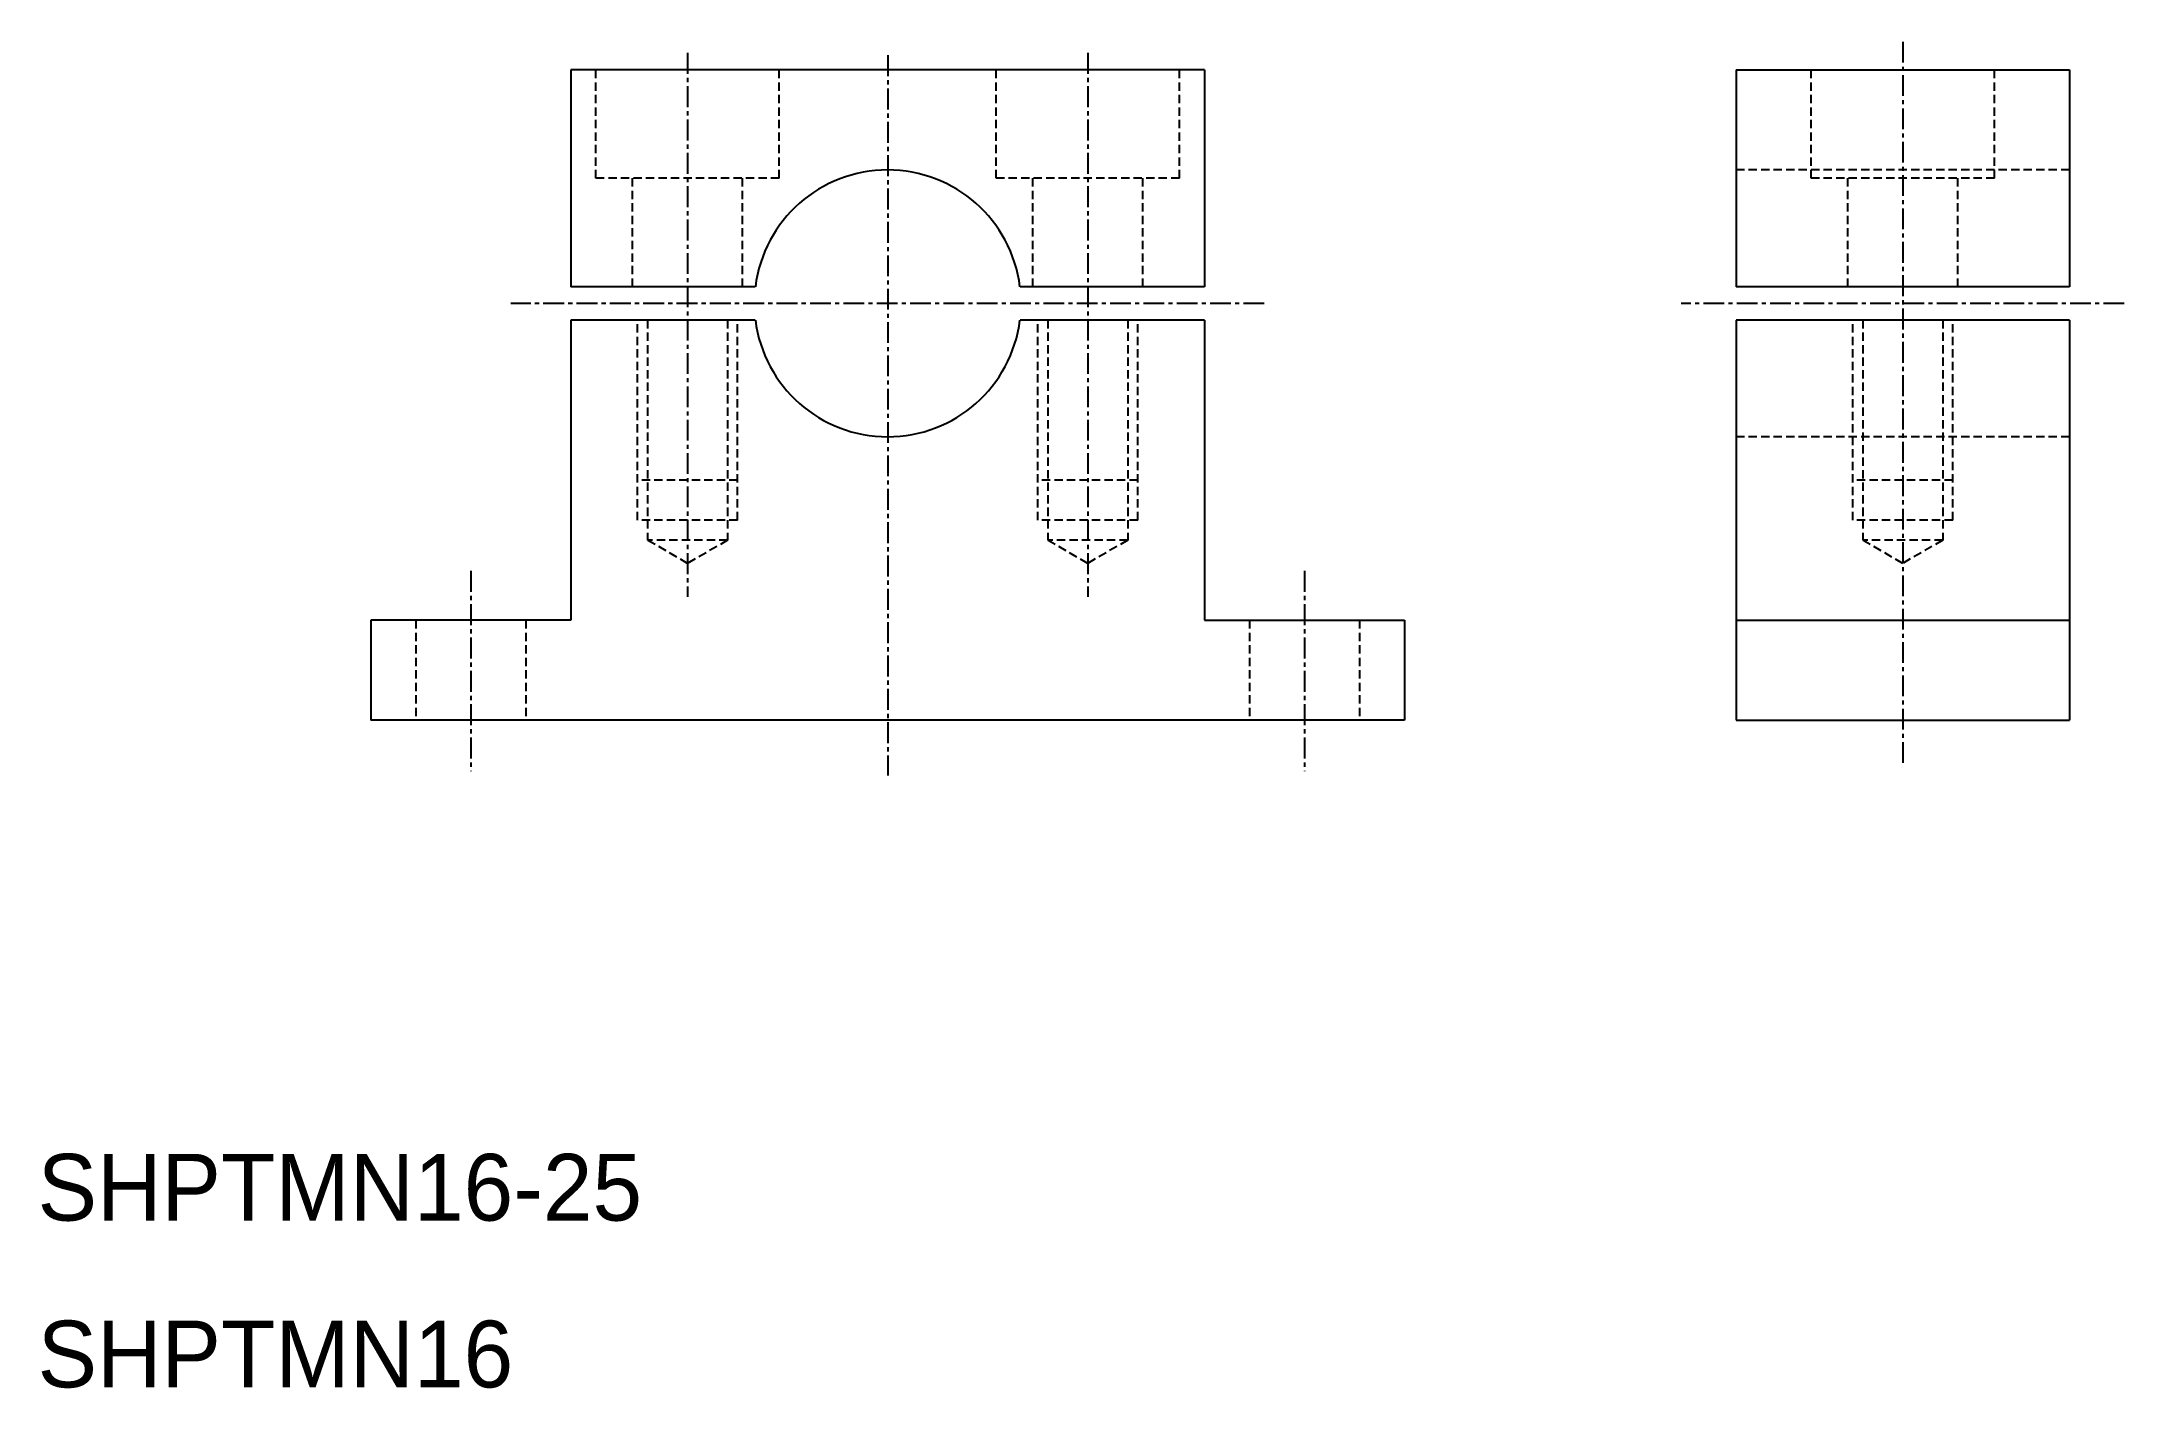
# Model space of a CAD drawing. Extents: x 10 to 135, y 10 to 91.
import ezdxf

# ---------------------------------------------------------------- set-up
doc = ezdxf.new("R2010")
doc.units = 0
doc.linetypes.add('CENTER', pattern=[2, 1.25, -0.25, 0.25, -0.25])
doc.linetypes.add('DASHED', pattern=[0.75, 0.5, -0.25])
doc.layers.get('0').update_dxf_attribs({"linetype": 'CONTINUOUS'})
doc.layers.add('CENTER', color=1, linetype='CENTER')

msp = doc.modelspace()

# ---------------------------------------------------------------- linework, layer by layer
at = {"color": 7, "linetype": 'CONTINUOUS'}
for p, q in [((80, 89), (42, 89)), ((42, 89), (42, 76)), ((80, 89), (80, 76)), ((111.9, 89), (111.9, 76)), ((111.9, 89), (131.9, 89)), ((131.9, 89), (131.9, 76)), ((53.06, 76), (42, 76)), ((80, 76), (68.94, 76)), ((131.9, 76), (111.9, 76)), ((42, 74), (42, 56)), ((53.06, 74), (42, 74)), ((80, 74), (68.94, 74)), ((80, 74), (80, 56)), ((111.9, 74), (111.9, 50)), ((131.9, 74), (111.9, 74)), ((131.9, 74), (131.9, 50)), ((42, 56), (30, 56)), ((30, 56), (30, 50)), ((80, 56), (92, 56)), ((92, 56), (92, 50)), ((111.9, 56), (131.9, 56)), ((92, 50), (30, 50)), ((61, 50), (61, 50)), ((76, 50), (76, 50)), ((111.9, 50), (131.9, 50))]:
    msp.add_line(p, q, dxfattribs=at)
at = {"color": 3, "linetype": 'DASHED'}
for p, q in [((43.5, 82.5), (43.5, 89)), ((54.5, 82.5), (54.5, 89)), ((67.5, 82.5), (67.5, 89)), ((78.5, 82.5), (78.5, 89)), ((116.4, 82.5), (116.4, 89)), ((127.4, 82.5), (127.4, 89)), ((54.5, 82.5), (43.5, 82.5)), ((45.7, 76), (45.7, 82.5)), ((52.3, 76), (52.3, 82.5)), ((78.5, 82.5), (67.5, 82.5)), ((69.7, 76), (69.7, 82.5)), ((76.3, 76), (76.3, 82.5)), ((131.9, 83), (111.9, 83)), ((127.4, 82.5), (116.4, 82.5)), ((118.6, 76), (118.6, 82.5)), ((125.2, 76), (125.2, 82.5)), ((46, 62), (46, 74)), ((46.6, 74), (46.6, 60.8)), ((51.4, 74), (51.4, 60.8)), ((52, 62), (52, 74)), ((70, 62), (70, 74)), ((70.6, 74), (70.6, 60.8)), ((75.4, 74), (75.4, 60.8)), ((76, 62), (76, 74)), ((118.9, 62), (118.9, 74)), ((119.5, 74), (119.5, 60.8)), ((124.3, 74), (124.3, 60.8)), ((124.9, 62), (124.9, 74)), ((131.9, 67), (111.9, 67)), ((52, 64.4), (46, 64.4)), ((76, 64.4), (70, 64.4)), ((124.9, 64.4), (118.9, 64.4)), ((52, 62), (46, 62)), ((76, 62), (70, 62)), ((124.9, 62), (118.9, 62)), ((51.4, 60.8), (46.6, 60.8)), ((49, 59.41), (46.6, 60.8)), ((51.4, 60.8), (49, 59.41)), ((75.4, 60.8), (70.6, 60.8)), ((73, 59.41), (70.6, 60.8)), ((75.4, 60.8), (73, 59.41)), ((124.3, 60.8), (119.5, 60.8)), ((121.9, 59.41), (119.5, 60.8)), ((124.3, 60.8), (121.9, 59.41)), ((32.7, 56), (32.7, 50)), ((39.3, 56), (39.3, 50)), ((82.7, 56), (82.7, 50)), ((89.3, 56), (89.3, 50))]:
    msp.add_line(p, q, dxfattribs=at)
at = {"color": 7, "linetype": 'CONTINUOUS'}
for start, end in [(7.1808, 172.8192), (187.1808, 352.8192)]:
    msp.add_arc((61, 75), 8, start, end, dxfattribs=at)
at = {"layer": 'CENTER', "color": 1, "linetype": 'CENTER'}
for p, q in [((49, 90.02), (49, 57.41)), ((73, 90.02), (73, 57.41)), ((121.9, 90.69), (121.9, 47.31)), ((61, 89.88), (61, 46.69)), ((83.59, 75), (38.4, 75)), ((135.19, 75), (108.6, 75)), ((36, 58.96), (36, 46.95)), ((86, 58.96), (86, 46.95))]:
    msp.add_line(p, q, dxfattribs=at)

# ---------------------------------------------------------------- texts
at = {"color": 7, "linetype": 'CONTINUOUS'}
for s, p in [('SHPTMN16-25', (10, 20)), ('SHPTMN16', (10, 10))]:
    msp.add_text(s, height=4, dxfattribs=at).set_placement(p)

doc.saveas('drawing.dxf')
